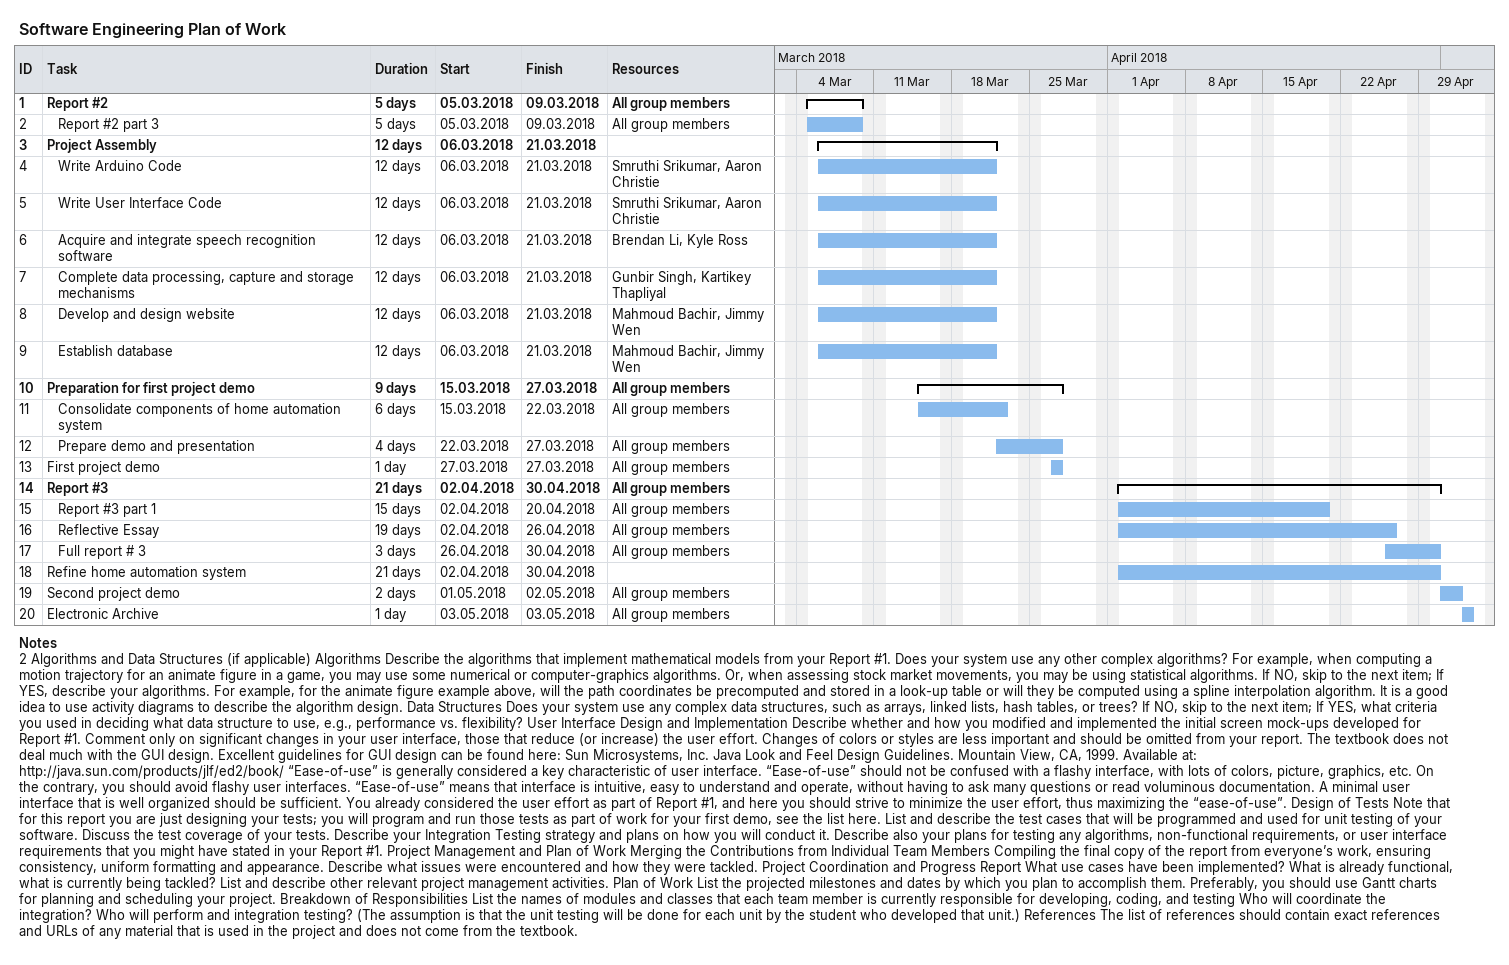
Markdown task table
Software Engineering Plan of Work

| ID | Level | Task | Duration | Start | Finish | Resources |
|---|---|---|---|---|---|---|
| 1 | 1 | **Report #2** | 5d | 2018-03-05 | 2018-03-09 | All group members |
| 2 | 2 | Report #2 part 3 | 5d | 2018-03-05 | 2018-03-09 | All group members |
| 3 | 1 | **Project Assembly** | 12d | 2018-03-06 | 2018-03-21 |  |
| 4 | 2 | Write Arduino Code | 12d | 2018-03-06 | 2018-03-21 | Smruthi Srikumar, Aaron Christie |
| 5 | 2 | Write User Interface Code | 12d | 2018-03-06 | 2018-03-21 | Smruthi Srikumar, Aaron Christie |
| 6 | 2 | Acquire and integrate speech recognition software | 12d | 2018-03-06 | 2018-03-21 | Brendan Li, Kyle Ross |
| 7 | 2 | Complete data processing, capture and storage mechanisms | 12d | 2018-03-06 | 2018-03-21 | Gunbir Singh, Kartikey Thapliyal |
| 8 | 2 | Develop and design website | 12d | 2018-03-06 | 2018-03-21 | Mahmoud Bachir, Jimmy Wen |
| 9 | 2 | Establish database | 12d | 2018-03-06 | 2018-03-21 | Mahmoud Bachir, Jimmy Wen |
| 10 | 1 | **Preparation for first project demo** | 9d | 2018-03-15 | 2018-03-27 | All group members |
| 11 | 2 | Consolidate components of home automation system | 6d | 2018-03-15 | 2018-03-22 | All group members |
| 12 | 2 | Prepare demo and presentation | 4d | 2018-03-22 | 2018-03-27 | All group members |
| 13 | 1 | First project demo | 1d | 2018-03-27 | 2018-03-27 | All group members |
| 14 | 1 | **Report #3** | 21d | 2018-04-02 | 2018-04-30 | All group members |
| 15 | 2 | Report #3 part 1 | 15d | 2018-04-02 | 2018-04-20 | All group members |
| 16 | 2 | Reflective Essay | 19d | 2018-04-02 | 2018-04-26 | All group members |
| 17 | 2 | Full report # 3 | 3d | 2018-04-26 | 2018-04-30 | All group members |
| 18 | 1 | Refine home automation system | 21d | 2018-04-02 | 2018-04-30 |  |
| 19 | 1 | Second project demo | 2d | 2018-05-01 | 2018-05-02 | All group members |
| 20 | 1 | Electronic Archive | 1d | 2018-05-03 | 2018-05-03 | All group members |

Notes
- 2: Algorithms and Data Structures (if applicable) Algorithms Describe the algorithms that implement mathematical models from your Report #1. Does your system use any other complex algorithms? For example, when computing a motion trajectory for an animate figure in a game, you may use some numerical or computer-graphics algorithms. Or, when assessing stock market movements, you may be using statistical algorithms. If NO, skip to the next item; If YES, describe your algorithms. For example, for the animate figure example above, will the path coordinates be precomputed and stored in a look-up table or will they be computed using a spline interpolation algorithm. It is a good idea to use activity diagrams to describe the algorithm design. Data Structures Does your system use any complex data structures, such as arrays, linked lists, hash tables, or trees? If NO, skip to the next item; If YES, what criteria you used in deciding what data structure to use, e.g., performance vs. flexibility? User Interface Design and Implementation Describe whether and how you modified and implemented the initial screen mock-ups developed for Report #1. Comment only on significant changes in your user interface, those that reduce (or increase) the user effort. Changes of colors or styles are less important and should be omitted from your report. The textbook does not deal much with the GUI design. Excellent guidelines for GUI design can be found here: Sun Microsystems, Inc. Java Look and Feel Design Guidelines. Mountain View, CA, 1999. Available at: http://java.sun.com/products/jlf/ed2/book/ “Ease-of-use” is generally considered a key characteristic of user interface. “Ease-of-use” should not be confused with a flashy interface, with lots of colors, picture, graphics, etc. On the contrary, you should avoid flashy user interfaces. “Ease-of-use” means that interface is intuitive, easy to understand and operate, without having to ask many questions or read voluminous documentation. A minimal user interface that is well organized should be sufficient. You already considered the user effort as part of Report #1, and here you should strive to minimize the user effort, thus maximizing the “ease-of-use”. Design of Tests Note that for this report you are just designing your tests; you will program and run those tests as part of work for your first demo, see the list here. List and describe the test cases that will be programmed and used for unit testing of your software. Discuss the test coverage of your tests. Describe your Integration Testing strategy and plans on how you will conduct it. Describe also your plans for testing any algorithms, non-functional requirements, or user interface requirements that you might have stated in your Report #1. Project Management and Plan of Work Merging the Contributions from Individual Team Members Compiling the final copy of the report from everyone’s work, ensuring consistency, uniform formatting and appearance. Describe what issues were encountered and how they were tackled. Project Coordination and Progress Report What use cases have been implemented? What is already functional, what is currently being tackled? List and describe other relevant project management activities. Plan of Work List the projected milestones and dates by which you plan to accomplish them. Preferably, you should use Gantt charts for planning and scheduling your project. Breakdown of Responsibilities List the names of modules and classes that each team member is currently responsible for developing, coding, and testing Who will coordinate the integration? Who will perform and integration testing? (The assumption is that the unit testing will be done for each unit by the student who developed that unit.) References The list of references should contain exact references and URLs of any material that is used in the project and does not come from the textbook.
